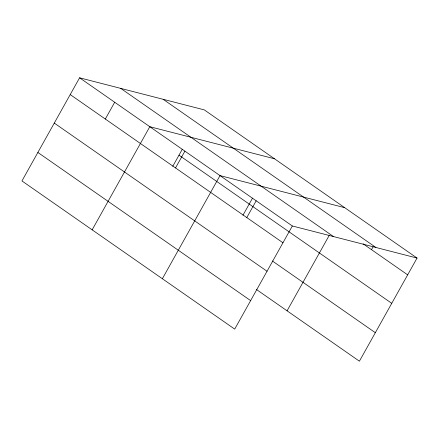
<?xml version="1.0" encoding="UTF-8"?>
<svg xmlns="http://www.w3.org/2000/svg" width="439" height="439" viewBox="0 0 439 439"><rect width="100%" height="100%" fill="white"/><g stroke="black" fill="none" stroke-linecap="round" stroke-linejoin="round"><path stroke-width="0.66" d="M417.05 258.061L204.3 109.887L79.591 77.802L21.95 180.939L234.7 329.113L292.341 225.975L417.05 258.061L359.409 361.198L256.425 289.471M105.316 119.04L114.694 102.254M92.157 229.838L149.798 126.701L274.507 158.781M172.757 166.326L182.311 149.233M175.523 167.934L184.901 151.148M162.364 278.738L220.01 175.6L344.714 207.68M242.965 215.22L252.518 198.126M246.795 217.574L256.178 200.788M287.073 310.817L329.36 235.15M371.498 249.654L373.117 246.762M163.143 99.296L375.899 247.47M363.152 243.843L407.666 274.847M120.747 88.393L333.497 236.566M79.591 77.802L292.341 225.975M178.991 155.165L391.742 303.338M70.213 94.588L282.963 242.762M272.35 260.975L375.334 332.702M54.282 123.085L267.038 271.258M37.875 152.448L250.631 300.616"/></g></svg>
